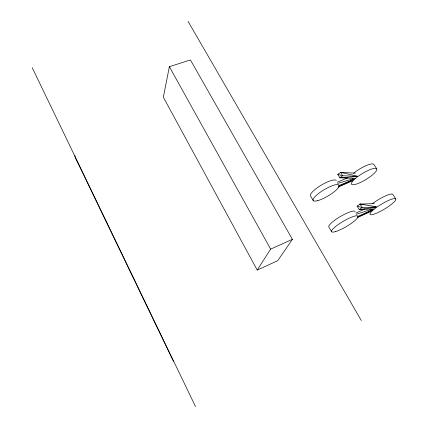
<?xml version="1.0" encoding="UTF-8"?>
<svg xmlns="http://www.w3.org/2000/svg" width="428" height="428" viewBox="0 0 428 428"><rect width="100%" height="100%" fill="white"/><g stroke="black" fill="none" stroke-linecap="round" stroke-linejoin="round"><path stroke-width="0.64" d="M75.002 155.626L74.991 156.958L173.415 361.291M169.37 66.682L163.346 97.199L257.228 270.063L277.702 260.706L292.404 239.348L190.439 59.963L169.37 66.682L270.64 249.101L257.228 270.063M355.32 178.39L339.843 177.797L337.799 174.442L340.581 172.372L355.39 173.153M374.12 208.88L359.236 209.592L357.123 206.13L359.996 204.092L374.206 203.626M357.813 217.044L372.269 210.1M338.521 186.522L353.491 179.616M357.781 216.482L372.863 209.661M357.792 217.371L371.017 211.379M270.64 249.101L292.404 239.348M355.738 213.117L364.79 209.051M338.136 187.047L352.196 181.028M338.623 185.768L353.956 179.214M337.259 182.248L347.68 177.818M356.214 214.289L371.986 209.228M337.713 183.403L353.079 178.781M375.591 207.189L359.236 209.592L362.115 207.559L376.271 206.959M357.375 176.529L339.843 177.797L342.635 175.726L357.391 176.379M357.123 206.13L362.115 207.559L359.996 204.092L362.537 204.381M359.996 204.092L376.255 206.692M337.799 174.442L342.635 175.726L340.581 172.372L341.86 172.639M340.581 172.372L357.38 176.143M376.817 168.974A14.787 3.488 -31.3 0 0 356.62 177.492A14.787 3.488 -31.3 0 0 358.937 183.147A14.787 3.488 -31.3 0 0 376.817 168.974L374.035 164.566A14.75 3.574 -31.3 0 0 366.336 165.524A14.75 3.574 -31.3 0 0 353.544 173.249M395.804 199.047A15.012 2.878 -31 0 0 375.559 208.104A15.012 2.878 -31 0 0 377.293 212.871A15.012 2.878 -31 0 0 395.804 199.047L392.936 194.51A14.975 2.969 -31 0 0 385.409 195.944A14.975 2.969 -31 0 0 372.381 203.723M313.296 200.641L310.605 196.072A15.028 3.772 -30.6 0 1 321.037 185.281A15.028 3.772 -30.6 0 1 336.317 180.546M331.684 231.816L328.907 227.108A15.264 3.135 -30.4 0 1 339.902 216.819A15.264 3.135 -30.4 0 1 355.096 211.469M188.074 21.4L361.286 320.508M32.196 67.608L195.532 406.6M317.581 200.679A15.066 3.681 -30.6 0 0 339.013 186.597A15.066 3.681 -30.6 0 0 321.84 191.161A15.066 3.681 -30.6 0 0 317.581 200.679M335.82 231.505A15.301 3.033 -30.4 0 0 357.755 217.483A15.301 3.033 -30.4 0 0 340.752 222.849A15.301 3.033 -30.4 0 0 335.82 231.505"/></g></svg>
